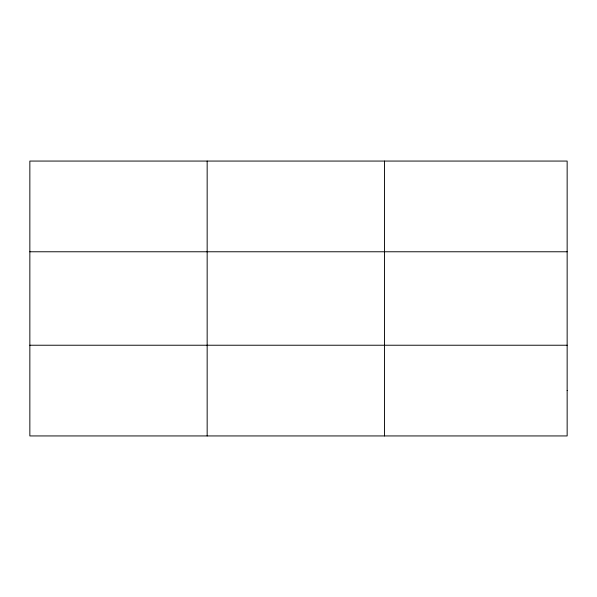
<?xml version="1.0" encoding="UTF-8"?>
<svg xmlns="http://www.w3.org/2000/svg" width="597" height="597" viewBox="0 0 597 597"><rect width="100%" height="100%" fill="white"/><g stroke="black" fill="none" stroke-linecap="round" stroke-linejoin="round"><path stroke-width="0.9" d="M207.159 161.063L207.159 435.937M384.468 161.063L384.468 435.937M29.85 251.77L567.15 251.77M29.85 345.23L567.15 345.23M567.15 390.58L567.15 435.937L29.85 435.937L29.85 161.063L567.15 161.063L567.15 390.58"/></g></svg>
